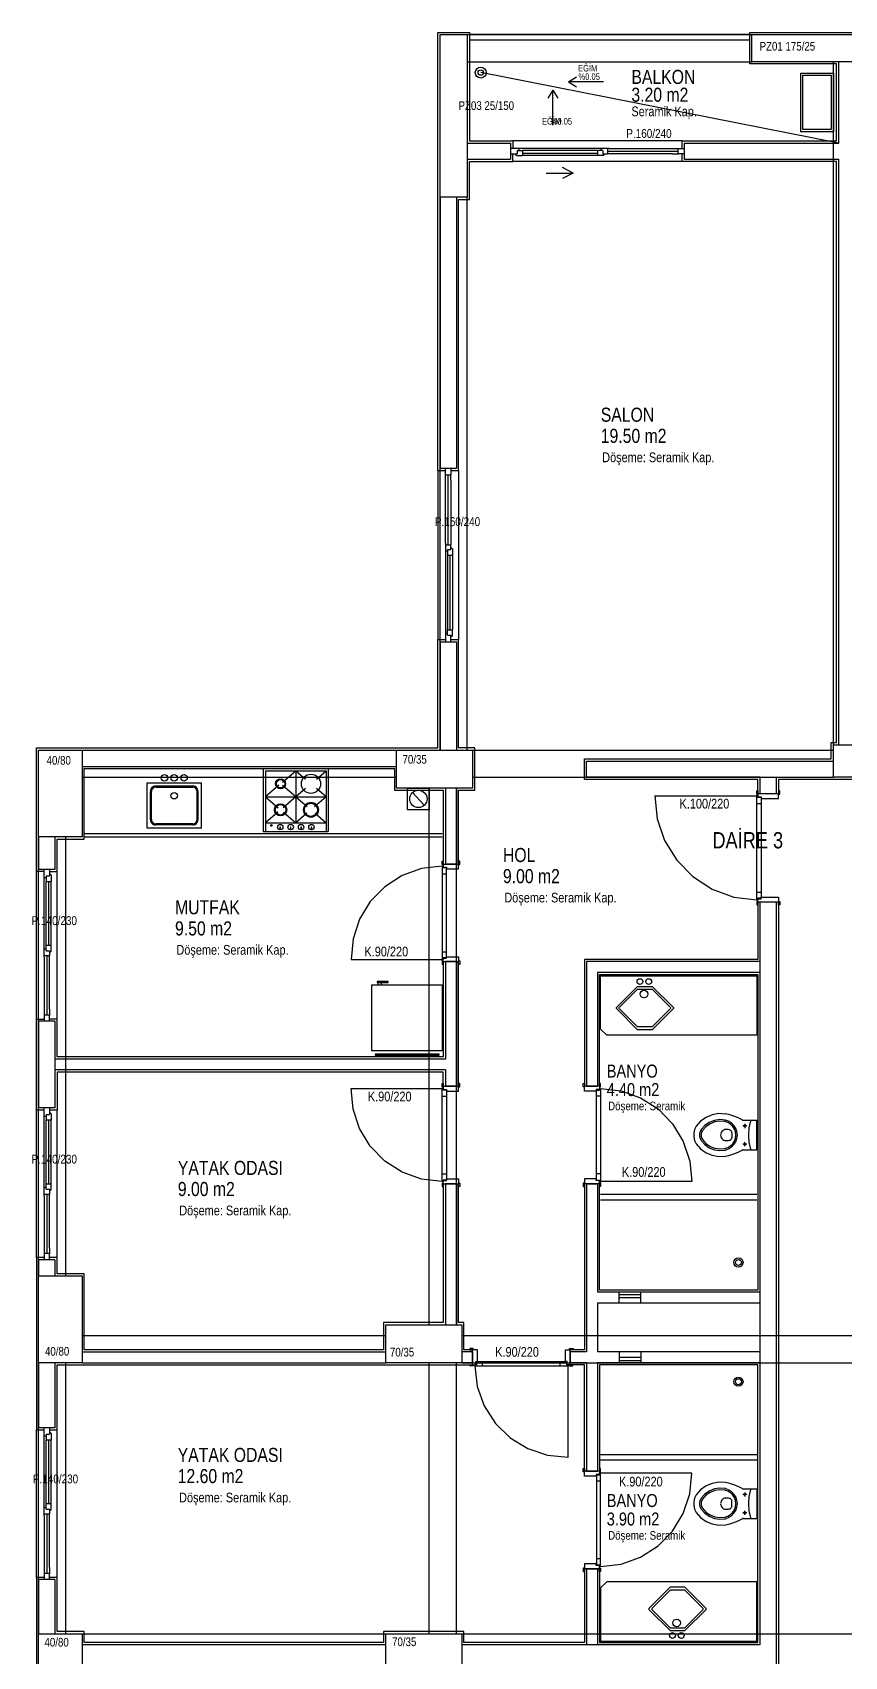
# Model space of a CAD drawing. Header units: centimetres. Extents: x 0 to 12847, y -30 to 2970.
# Drawn here: x 1230.1 to 1417.2, y 1529.7 to 1904.2 of the extents above; entities that cross this region are included whole.
import ezdxf

# ---------------------------------------------------------------- set-up
doc = ezdxf.new("R2010")
doc.units = ezdxf.units.CM
doc.layers.add('SCOTT-MIMARI', color=8, linetype='CONTINUOUS')
doc.styles.get("Standard").update_dxf_attribs({"font": 'arial.ttf', "width": 0.8})

msp = doc.modelspace()

# ---------------------------------------------------------------- linework, layer by layer
at = {"layer": 'SCOTT-MIMARI'}
for p, q in [((1342.17, 1877.47), (1340.3, 1877.47)), ((1341.8, 1876.97), (1343.05, 1876.97)), ((1341.8, 1876.97), (1341.8, 1876.22)), ((1342.17, 1877.47), (1342.17, 1876.97)), ((1360.3, 1876.97), (1343.05, 1876.97)), ((1343.05, 1876.97), (1343.05, 1875.84)), ((1343.05, 1876.4), (1360.3, 1876.4)), ((1361.55, 1876.97), (1360.3, 1876.97)), ((1360.3, 1876.97), (1360.3, 1875.84)), ((1363.05, 1877.47), (1361.17, 1877.47)), ((1361.17, 1876.97), (1361.17, 1877.47)), ((1361.55, 1876.97), (1361.55, 1876.22)), ((1362.67, 1877.47), (1362.67, 1876.22)), ((1362.67, 1876.84), (1378.8, 1876.84)), ((1363.05, 1877.47), (1380.3, 1877.47)), ((1378.8, 1877.47), (1378.8, 1876.22)), ((1340.3, 1876.22), (1341.8, 1876.22)), ((1341.64, 1875.84), (1343.05, 1875.84)), ((1360.3, 1875.84), (1343.05, 1875.84)), ((1361.71, 1875.84), (1360.3, 1875.84)), ((1361.55, 1876.22), (1362.67, 1876.22)), ((1377.55, 1876.22), (1362.67, 1876.22)), ((1377.55, 1876.22), (1378.96, 1876.22)), ((1380.3, 1876.22), (1378.8, 1876.22)), ((1325.3, 1786.47), (1325.3, 1803.72)), ((1325.3, 1802.22), (1326.55, 1802.22)), ((1325.92, 1786.09), (1325.92, 1802.22)), ((1326.55, 1803.72), (1326.55, 1802.22)), ((1326.55, 1800.97), (1326.55, 1802.38)), ((1326.55, 1800.97), (1326.55, 1786.09)), ((1325.3, 1786.47), (1325.3, 1784.59)), ((1325.3, 1786.09), (1326.55, 1786.09)), ((1325.8, 1784.59), (1325.3, 1784.59)), ((1325.8, 1784.97), (1325.8, 1783.72)), ((1325.8, 1784.97), (1326.55, 1784.97)), ((1325.8, 1783.72), (1325.8, 1766.47)), ((1325.8, 1783.72), (1326.92, 1783.72)), ((1326.36, 1766.47), (1326.36, 1783.72)), ((1326.55, 1784.97), (1326.55, 1786.09)), ((1326.92, 1785.13), (1326.92, 1783.72)), ((1326.92, 1783.72), (1326.92, 1766.47)), ((1325.3, 1765.59), (1325.8, 1765.59)), ((1325.3, 1765.59), (1325.3, 1763.72)), ((1325.8, 1765.22), (1325.8, 1766.47)), ((1325.8, 1766.47), (1326.92, 1766.47)), ((1325.8, 1765.22), (1326.55, 1765.22)), ((1326.55, 1763.72), (1326.55, 1765.22)), ((1326.92, 1765.06), (1326.92, 1766.47)), ((1283.3, 1734.47), (1283.3, 1719.97)), ((1283.3, 1734.47), (1298.3, 1734.47)), ((1283.8, 1733.97), (1297.8, 1733.97)), ((1283.8, 1733.97), (1283.8, 1719.97)), ((1287.76, 1731.35), (1290.8, 1733.97)), ((1290.8, 1733.97), (1293.05, 1732.05)), ((1290.8, 1733.97), (1290.8, 1721.97)), ((1295.56, 1732.05), (1297.8, 1733.97)), ((1297.8, 1733.97), (1297.8, 1721.97)), ((1256.55, 1720.72), (1256.55, 1731.22)), ((1256.55, 1731.22), (1269.05, 1731.22)), ((1258.55, 1730.47), (1267.05, 1730.47)), ((1258.55, 1730.22), (1267.05, 1730.22)), ((1269.05, 1720.72), (1269.05, 1731.22)), ((1286.91, 1730.63), (1283.8, 1727.97)), ((1290.8, 1727.97), (1287.75, 1730.59)), ((1257.3, 1722.72), (1257.3, 1729.22)), ((1257.55, 1722.72), (1257.55, 1729.22)), ((1268.05, 1722.72), (1268.05, 1729.22)), ((1268.3, 1722.72), (1268.3, 1729.22)), ((1283.8, 1727.97), (1286.73, 1725.46)), ((1283.8, 1727.97), (1297.8, 1727.97)), ((1290.8, 1727.97), (1287.88, 1725.46)), ((1293.05, 1729.89), (1290.8, 1727.97)), ((1290.8, 1727.97), (1293.42, 1725.73)), ((1297.8, 1727.97), (1295.15, 1725.69)), ((1297.8, 1727.97), (1295.56, 1729.89)), ((1373.55, 1728.22), (1397.05, 1728.22)), ((1397.05, 1728.58), (1397.05, 1729.34)), ((1397.05, 1729.34), (1397.3, 1729.34)), ((1397.3, 1728.58), (1397.05, 1728.58)), ((1397.05, 1704.22), (1397.05, 1728.22)), ((1397.3, 1728.22), (1397.05, 1728.22)), ((1397.28, 1727.84), (1397.28, 1728.22)), ((1398.01, 1727.84), (1397.28, 1727.84)), ((1397.3, 1729.34), (1397.3, 1728.58)), ((1397.3, 1728.72), (1402.05, 1728.72)), ((1397.3, 1728.72), (1397.3, 1727.97)), ((1397.3, 1727.97), (1398.05, 1727.97)), ((1398.01, 1727.84), (1398.01, 1704.6)), ((1398.05, 1727.97), (1398.05, 1727.59)), ((1398.05, 1727.59), (1402.05, 1727.59)), ((1402.34, 1729.35), (1402.05, 1729.35)), ((1402.05, 1729.35), (1402.05, 1728.58)), ((1402.05, 1727.59), (1402.05, 1728.72)), ((1402.05, 1728.58), (1402.34, 1728.58)), ((1402.34, 1728.58), (1402.34, 1729.35)), ((1286.69, 1724.44), (1283.8, 1721.97)), ((1287.96, 1724.4), (1290.8, 1721.97)), ((1293.38, 1724.17), (1290.8, 1721.97)), ((1295.25, 1724.16), (1297.8, 1721.97)), ((1397.05, 1726.43), (1398.01, 1726.43)), ((1269.05, 1720.72), (1256.55, 1720.72)), ((1267.05, 1721.72), (1258.55, 1721.72)), ((1267.05, 1721.47), (1258.55, 1721.47)), ((1283.3, 1719.97), (1298.3, 1719.97)), ((1283.8, 1721.97), (1297.8, 1721.97)), ((1287.29, 1720.96), (1287.16, 1720.96)), ((1287.16, 1720.96), (1287.16, 1720.35)), ((1287.29, 1720.35), (1287.29, 1720.96)), ((1289.69, 1720.96), (1289.56, 1720.96)), ((1289.56, 1720.96), (1289.56, 1720.35)), ((1289.69, 1720.35), (1289.69, 1720.96)), ((1292.09, 1720.96), (1291.95, 1720.96)), ((1291.95, 1720.96), (1291.95, 1720.35)), ((1292.09, 1720.35), (1292.09, 1720.96)), ((1294.48, 1720.96), (1294.35, 1720.96)), ((1294.35, 1720.96), (1294.35, 1720.35)), ((1294.48, 1720.35), (1294.48, 1720.96)), ((1297.8, 1721.97), (1297.8, 1719.97)), ((1242.05, 1718.72), (1324.55, 1718.72)), ((1324.55, 1712.33), (1324.55, 1713.09)), ((1324.55, 1713.09), (1324.8, 1713.09)), ((1324.8, 1712.33), (1324.55, 1712.33)), ((1324.55, 1711.97), (1324.55, 1690.47)), ((1324.8, 1711.97), (1324.55, 1711.97)), ((1324.78, 1711.59), (1324.78, 1711.97)), ((1325.51, 1711.59), (1324.78, 1711.59)), ((1324.8, 1713.09), (1324.8, 1712.33)), ((1324.8, 1712.47), (1324.8, 1711.72)), ((1324.8, 1712.47), (1328.3, 1712.47)), ((1324.8, 1711.72), (1325.55, 1711.72)), ((1325.51, 1690.85), (1325.51, 1711.59)), ((1325.55, 1711.72), (1325.55, 1711.34)), ((1328.59, 1713.1), (1328.3, 1713.1)), ((1328.3, 1713.1), (1328.3, 1712.33)), ((1328.3, 1711.34), (1328.3, 1712.47)), ((1328.3, 1712.33), (1328.59, 1712.33)), ((1328.59, 1712.33), (1328.59, 1713.1)), ((1232.8, 1709.34), (1232.8, 1711.22)), ((1232.8, 1709.34), (1233.3, 1709.34)), ((1233.3, 1709.72), (1233.3, 1708.47)), ((1233.3, 1709.72), (1234.05, 1709.72)), ((1233.3, 1693.72), (1233.3, 1708.47)), ((1233.3, 1708.47), (1234.42, 1708.47)), ((1233.86, 1708.47), (1233.86, 1693.72)), ((1234.05, 1711.22), (1234.05, 1709.72)), ((1234.42, 1709.88), (1234.42, 1708.47)), ((1234.42, 1693.72), (1234.42, 1708.47)), ((1324.55, 1710.18), (1325.51, 1710.18)), ((1325.55, 1711.34), (1328.3, 1711.34)), ((1397.05, 1706), (1398.01, 1706)), ((1397.3, 1704.22), (1397.05, 1704.22)), ((1398.01, 1704.6), (1397.28, 1704.6)), ((1397.28, 1704.6), (1397.28, 1704.22)), ((1397.3, 1703.72), (1397.3, 1704.47)), ((1397.3, 1704.47), (1398.05, 1704.47)), ((1398.05, 1704.84), (1402.05, 1704.84)), ((1398.05, 1704.47), (1398.05, 1704.84)), ((1402.05, 1704.84), (1402.05, 1703.72)), ((1397.05, 1703.86), (1397.05, 1703.09)), ((1397.3, 1703.86), (1397.05, 1703.86)), ((1397.05, 1703.09), (1397.3, 1703.09)), ((1397.3, 1703.09), (1397.3, 1703.86)), ((1397.3, 1703.72), (1402.05, 1703.72)), ((1402.05, 1703.86), (1402.34, 1703.86)), ((1402.05, 1703.08), (1402.05, 1703.86)), ((1402.34, 1703.08), (1402.05, 1703.08)), ((1402.34, 1703.86), (1402.34, 1703.08)), ((1232.8, 1690.97), (1232.8, 1692.84)), ((1233.3, 1692.84), (1232.8, 1692.84)), ((1233.3, 1692.47), (1233.3, 1693.72)), ((1233.3, 1693.72), (1234.42, 1693.72)), ((1234.42, 1692.31), (1234.42, 1693.72)), ((1232.8, 1691.34), (1234.05, 1691.34)), ((1232.8, 1690.97), (1232.8, 1676.22)), ((1233.3, 1692.47), (1234.05, 1692.47)), ((1233.42, 1691.34), (1233.42, 1677.72)), ((1234.05, 1692.47), (1234.05, 1691.34)), ((1234.05, 1678.97), (1234.05, 1691.34)), ((1303.55, 1690.47), (1324.55, 1690.47)), ((1324.55, 1692.25), (1325.51, 1692.25)), ((1324.8, 1690.47), (1324.55, 1690.47)), ((1324.55, 1690.11), (1324.55, 1689.34)), ((1324.8, 1690.11), (1324.55, 1690.11)), ((1324.55, 1689.34), (1324.8, 1689.34)), ((1324.78, 1690.85), (1324.78, 1690.47)), ((1325.51, 1690.85), (1324.78, 1690.85)), ((1324.8, 1690.72), (1325.55, 1690.72)), ((1324.8, 1689.97), (1324.8, 1690.72)), ((1324.8, 1689.34), (1324.8, 1690.11)), ((1324.8, 1689.97), (1328.3, 1689.97)), ((1325.55, 1690.72), (1325.55, 1691.09)), ((1325.55, 1691.09), (1328.3, 1691.09)), ((1328.3, 1691.09), (1328.3, 1689.97)), ((1328.3, 1690.11), (1328.59, 1690.11)), ((1328.3, 1689.33), (1328.3, 1690.11)), ((1328.59, 1689.33), (1328.3, 1689.33)), ((1328.59, 1690.11), (1328.59, 1689.33)), ((1309.57, 1685.36), (1309.57, 1685.11)), ((1312.07, 1685.36), (1309.57, 1685.36)), ((1312.07, 1685.11), (1312.07, 1685.36)), ((1308.32, 1669.36), (1308.32, 1684.61)), ((1309.57, 1685.11), (1312.07, 1685.11)), ((1309.82, 1684.61), (1309.82, 1685.11)), ((1310.57, 1684.61), (1310.57, 1685.11)), ((1324.57, 1684.61), (1324.57, 1669.36)), ((1234.05, 1678.97), (1234.05, 1677.56)), ((1232.8, 1677.72), (1234.05, 1677.72)), ((1234.05, 1676.22), (1234.05, 1677.72)), ((1324.57, 1669.36), (1308.32, 1669.36)), ((1323.82, 1668.61), (1309.07, 1668.61)), ((1309.07, 1668.61), (1309.07, 1668.36)), ((1309.07, 1668.36), (1323.82, 1668.36)), ((1323.82, 1668.36), (1323.82, 1668.61)), ((1303.55, 1660.72), (1324.55, 1660.72)), ((1324.55, 1661.08), (1324.55, 1661.84)), ((1324.55, 1661.84), (1324.8, 1661.84)), ((1324.8, 1661.08), (1324.55, 1661.08)), ((1324.55, 1639.22), (1324.55, 1660.72)), ((1324.8, 1660.72), (1324.55, 1660.72)), ((1324.78, 1660.34), (1324.78, 1660.72)), ((1325.51, 1660.34), (1324.78, 1660.34)), ((1324.8, 1661.84), (1324.8, 1661.08)), ((1324.8, 1661.22), (1328.3, 1661.22)), ((1324.8, 1661.22), (1324.8, 1660.47)), ((1324.8, 1660.47), (1325.55, 1660.47)), ((1325.51, 1660.34), (1325.51, 1639.6)), ((1325.55, 1660.47), (1325.55, 1660.09)), ((1325.55, 1660.09), (1328.3, 1660.09)), ((1328.59, 1661.85), (1328.3, 1661.85)), ((1328.3, 1661.85), (1328.3, 1661.08)), ((1328.3, 1660.09), (1328.3, 1661.22)), ((1328.3, 1661.08), (1328.59, 1661.08)), ((1328.59, 1661.08), (1328.59, 1661.85)), ((1357.01, 1661.85), (1357.3, 1661.85)), ((1357.01, 1661.08), (1357.01, 1661.85)), ((1357.3, 1661.08), (1357.01, 1661.08)), ((1357.3, 1661.85), (1357.3, 1661.08)), ((1357.3, 1660.09), (1357.3, 1661.22)), ((1360.8, 1661.22), (1357.3, 1661.22)), ((1360.05, 1660.09), (1357.3, 1660.09)), ((1360.8, 1660.47), (1360.05, 1660.47)), ((1360.05, 1660.47), (1360.05, 1660.09)), ((1360.08, 1639.6), (1360.08, 1660.34)), ((1360.08, 1660.34), (1360.81, 1660.34)), ((1360.8, 1661.84), (1360.8, 1661.08)), ((1361.04, 1661.84), (1360.8, 1661.84)), ((1360.8, 1661.22), (1360.8, 1660.47)), ((1360.8, 1661.08), (1361.04, 1661.08)), ((1360.8, 1660.72), (1361.05, 1660.72)), ((1360.81, 1660.34), (1360.81, 1660.72)), ((1361.04, 1661.08), (1361.04, 1661.84)), ((1361.05, 1660.72), (1361.05, 1639.22)), ((1232.8, 1654.34), (1232.8, 1656.22)), ((1234.05, 1656.22), (1234.05, 1654.72)), ((1324.55, 1658.93), (1325.51, 1658.93)), ((1361.05, 1658.93), (1360.08, 1658.93)), ((1232.8, 1654.34), (1233.3, 1654.34)), ((1233.3, 1654.72), (1233.3, 1653.47)), ((1233.3, 1654.72), (1234.05, 1654.72)), ((1233.3, 1638.72), (1233.3, 1653.47)), ((1233.3, 1653.47), (1234.42, 1653.47)), ((1233.86, 1653.47), (1233.86, 1638.72)), ((1234.42, 1654.88), (1234.42, 1653.47)), ((1234.42, 1638.72), (1234.42, 1653.47)), ((1394.77, 1652.1), (1393.84, 1652.1)), ((1393.9, 1653.4), (1397.05, 1653.4)), ((1394.3, 1652.56), (1394.3, 1651.58)), ((1397.05, 1646.53), (1397.05, 1653.4)), ((1391.27, 1650.51), (1391.27, 1649.43)), ((1394.77, 1647.84), (1393.84, 1647.84)), ((1394.3, 1647.37), (1394.3, 1648.35)), ((1393.9, 1646.53), (1397.05, 1646.53)), ((1324.55, 1641), (1325.51, 1641)), ((1361.05, 1641), (1360.08, 1641)), ((1232.8, 1635.97), (1232.8, 1637.84)), ((1233.3, 1637.84), (1232.8, 1637.84)), ((1233.3, 1637.47), (1233.3, 1638.72)), ((1233.3, 1638.72), (1234.42, 1638.72)), ((1233.3, 1637.47), (1234.05, 1637.47)), ((1234.05, 1637.47), (1234.05, 1636.34)), ((1234.42, 1637.31), (1234.42, 1638.72)), ((1324.8, 1639.22), (1324.55, 1639.22)), ((1324.55, 1638.86), (1324.55, 1638.09)), ((1324.8, 1638.86), (1324.55, 1638.86)), ((1324.55, 1638.09), (1324.8, 1638.09)), ((1325.51, 1639.6), (1324.78, 1639.6)), ((1324.78, 1639.6), (1324.78, 1639.22)), ((1324.8, 1638.72), (1324.8, 1639.47)), ((1324.8, 1639.47), (1325.55, 1639.47)), ((1324.8, 1638.09), (1324.8, 1638.86)), ((1324.8, 1638.72), (1328.3, 1638.72)), ((1325.55, 1639.84), (1328.3, 1639.84)), ((1325.55, 1639.47), (1325.55, 1639.84)), ((1328.3, 1639.84), (1328.3, 1638.72)), ((1328.3, 1638.86), (1328.59, 1638.86)), ((1328.3, 1638.08), (1328.3, 1638.86)), ((1328.59, 1638.08), (1328.3, 1638.08)), ((1328.59, 1638.86), (1328.59, 1638.08)), ((1357.3, 1638.86), (1357.01, 1638.86)), ((1357.01, 1638.86), (1357.01, 1638.08)), ((1357.01, 1638.08), (1357.3, 1638.08)), ((1357.3, 1639.84), (1357.3, 1638.72)), ((1360.05, 1639.84), (1357.3, 1639.84)), ((1357.3, 1638.08), (1357.3, 1638.86)), ((1360.8, 1638.72), (1357.3, 1638.72)), ((1360.05, 1639.47), (1360.05, 1639.84)), ((1360.8, 1639.47), (1360.05, 1639.47)), ((1360.08, 1639.6), (1360.81, 1639.6)), ((1360.8, 1638.72), (1360.8, 1639.47)), ((1360.8, 1639.22), (1361.05, 1639.22)), ((1360.8, 1638.09), (1360.8, 1638.86)), ((1360.8, 1638.86), (1361.04, 1638.86)), ((1361.04, 1638.09), (1360.8, 1638.09)), ((1360.81, 1639.6), (1360.81, 1639.22)), ((1361.04, 1638.86), (1361.04, 1638.09)), ((1382.05, 1639.22), (1361.05, 1639.22)), ((1232.8, 1636.34), (1234.05, 1636.34)), ((1232.8, 1635.97), (1232.8, 1621.22)), ((1233.42, 1636.34), (1233.42, 1622.72)), ((1234.05, 1623.97), (1234.05, 1636.34)), ((1232.8, 1622.72), (1234.05, 1622.72)), ((1234.05, 1623.97), (1234.05, 1622.56)), ((1234.05, 1621.22), (1234.05, 1622.72)), ((1330.91, 1600.75), (1330.91, 1600.47)), ((1331.69, 1600.75), (1330.91, 1600.75)), ((1330.91, 1600.47), (1331.69, 1600.47)), ((1332.67, 1600.47), (1331.55, 1600.47)), ((1331.55, 1596.97), (1331.55, 1600.47)), ((1331.69, 1600.47), (1331.69, 1600.75)), ((1332.67, 1597.72), (1332.67, 1600.47)), ((1352.92, 1600.47), (1354.05, 1600.47)), ((1352.92, 1597.72), (1352.92, 1600.47)), ((1353.91, 1600.47), (1353.91, 1600.75)), ((1353.91, 1600.75), (1354.69, 1600.75)), ((1354.69, 1600.47), (1353.91, 1600.47)), ((1354.05, 1596.97), (1354.05, 1600.47)), ((1354.69, 1600.75), (1354.69, 1600.47)), ((1330.92, 1596.97), (1331.69, 1596.97)), ((1330.92, 1596.72), (1330.92, 1596.97)), ((1331.69, 1596.72), (1330.92, 1596.72)), ((1331.55, 1596.97), (1332.3, 1596.97)), ((1331.69, 1596.97), (1331.69, 1596.72)), ((1332.05, 1596.97), (1332.05, 1596.72)), ((1332.43, 1596.95), (1332.05, 1596.95)), ((1332.05, 1596.72), (1353.55, 1596.72)), ((1332.3, 1596.97), (1332.3, 1597.72)), ((1332.3, 1597.72), (1332.67, 1597.72)), ((1353.17, 1597.68), (1332.43, 1597.68)), ((1332.43, 1597.68), (1332.43, 1596.95)), ((1333.83, 1596.72), (1333.83, 1597.68)), ((1351.76, 1596.72), (1351.76, 1597.68)), ((1353.3, 1597.72), (1352.92, 1597.72)), ((1353.17, 1597.68), (1353.17, 1596.95)), ((1353.17, 1596.95), (1353.55, 1596.95)), ((1353.3, 1596.97), (1353.3, 1597.72)), ((1354.05, 1596.97), (1353.3, 1596.97)), ((1353.55, 1596.97), (1353.55, 1596.72)), ((1353.55, 1575.72), (1353.55, 1596.72)), ((1354.67, 1596.97), (1353.91, 1596.97)), ((1353.91, 1596.97), (1353.91, 1596.72)), ((1353.91, 1596.72), (1354.67, 1596.72)), ((1354.67, 1596.72), (1354.67, 1596.97)), ((1232.8, 1580.59), (1232.8, 1582.47)), ((1232.8, 1580.59), (1233.3, 1580.59)), ((1233.3, 1580.97), (1233.3, 1579.72)), ((1233.3, 1580.97), (1234.05, 1580.97)), ((1234.05, 1582.47), (1234.05, 1580.97)), ((1234.42, 1581.13), (1234.42, 1579.72)), ((1233.3, 1564.97), (1233.3, 1579.72)), ((1233.3, 1579.72), (1234.42, 1579.72)), ((1233.86, 1579.72), (1233.86, 1564.97)), ((1234.42, 1564.97), (1234.42, 1579.72)), ((1357.01, 1573.1), (1357.3, 1573.1)), ((1357.01, 1572.33), (1357.01, 1573.1)), ((1357.3, 1573.1), (1357.3, 1572.33)), ((1360.8, 1573.09), (1360.8, 1572.33)), ((1361.04, 1573.09), (1360.8, 1573.09)), ((1361.04, 1572.33), (1361.04, 1573.09)), ((1357.3, 1572.33), (1357.01, 1572.33)), ((1357.3, 1571.34), (1357.3, 1572.47)), ((1360.8, 1572.47), (1357.3, 1572.47)), ((1360.05, 1571.34), (1357.3, 1571.34)), ((1360.05, 1571.72), (1360.05, 1571.34)), ((1360.8, 1571.72), (1360.05, 1571.72)), ((1360.08, 1571.59), (1360.08, 1550.85)), ((1360.08, 1571.59), (1360.81, 1571.59)), ((1361.05, 1570.18), (1360.08, 1570.18)), ((1360.8, 1572.47), (1360.8, 1571.72)), ((1360.8, 1572.33), (1361.04, 1572.33)), ((1360.8, 1571.97), (1361.05, 1571.97)), ((1360.81, 1571.59), (1360.81, 1571.97)), ((1361.05, 1550.47), (1361.05, 1571.97)), ((1382.05, 1571.97), (1361.05, 1571.97)), ((1391.27, 1564.43), (1391.27, 1565.51)), ((1394.77, 1567.1), (1393.84, 1567.1)), ((1393.9, 1568.4), (1397.05, 1568.4)), ((1394.3, 1567.56), (1394.3, 1566.58)), ((1397.05, 1568.4), (1397.05, 1561.53)), ((1232.8, 1562.22), (1232.8, 1564.09)), ((1233.3, 1564.09), (1232.8, 1564.09)), ((1232.8, 1562.59), (1234.05, 1562.59)), ((1232.8, 1562.22), (1232.8, 1547.47)), ((1233.3, 1563.72), (1233.3, 1564.97)), ((1233.3, 1564.97), (1234.42, 1564.97)), ((1233.3, 1563.72), (1234.05, 1563.72)), ((1233.42, 1562.59), (1233.42, 1548.97)), ((1234.05, 1563.72), (1234.05, 1562.59)), ((1234.05, 1550.22), (1234.05, 1562.59)), ((1234.42, 1563.56), (1234.42, 1564.97)), ((1394.77, 1562.84), (1393.84, 1562.84)), ((1394.3, 1562.37), (1394.3, 1563.35)), ((1393.9, 1561.53), (1397.05, 1561.53)), ((1357.3, 1551.09), (1357.3, 1549.97)), ((1360.05, 1551.09), (1357.3, 1551.09)), ((1360.05, 1550.72), (1360.05, 1551.09)), ((1360.8, 1550.72), (1360.05, 1550.72)), ((1361.05, 1552.25), (1360.08, 1552.25)), ((1360.08, 1550.85), (1360.81, 1550.85)), ((1360.8, 1549.97), (1360.8, 1550.72)), ((1360.8, 1550.47), (1361.05, 1550.47)), ((1360.81, 1550.85), (1360.81, 1550.47)), ((1232.8, 1548.97), (1234.05, 1548.97)), ((1234.05, 1550.22), (1234.05, 1548.81)), ((1234.05, 1547.47), (1234.05, 1548.97)), ((1357.3, 1550.11), (1357.01, 1550.11)), ((1357.01, 1550.11), (1357.01, 1549.33)), ((1357.01, 1549.33), (1357.3, 1549.33)), ((1357.3, 1549.33), (1357.3, 1550.11)), ((1360.8, 1549.97), (1357.3, 1549.97)), ((1360.8, 1549.34), (1360.8, 1550.11)), ((1360.8, 1550.11), (1361.04, 1550.11)), ((1361.04, 1549.34), (1360.8, 1549.34)), ((1361.04, 1550.11), (1361.04, 1549.34))]:
    msp.add_line(p, q, dxfattribs=at)
for points in [[(1323.55, 1803.22), (1323.55, 1904.22), (1330.8, 1904.22), (1330.8, 1879.22), (1340.8, 1879.22), (1340.8, 1877.47)], [(1324.05, 1903.72), (1330.3, 1903.72), (1330.3, 1866.22), (1324.05, 1866.22), (1324.05, 1903.72)], [(1330.3, 1903.72), (1395.92, 1903.72)], [(1395.17, 1903.73), (1331.05, 1903.73)], [(1395.17, 1902.48), (1331.05, 1902.48)], [(1379.8, 1877.47), (1379.8, 1879.22), (1415.42, 1879.22), (1415.42, 1896.97), (1395.42, 1896.97), (1395.42, 1904.22), (1440.17, 1904.22), (1440.17, 1896.97), (1420.17, 1896.97), (1420.17, 1879.22), (1455.8, 1879.22), (1455.8, 1877.47)], [(1395.92, 1903.72), (1439.67, 1903.72), (1439.67, 1897.47), (1395.92, 1897.47), (1395.92, 1903.72)], [(1330.3, 1897.47), (1395.92, 1897.47)], [(1414.67, 1739.97), (1414.67, 1897.47)], [(1415.92, 1878.72), (1415.92, 1897.47)], [(1415.92, 1878.72), (1333.42, 1894.97)], [(1353.66, 1892.81), (1355.51, 1893.98)], [(1361.74, 1892.81), (1353.66, 1892.81)], [(1353.66, 1892.81), (1355.51, 1891.65)], [(1407.17, 1894.84), (1414.67, 1894.84), (1414.67, 1881.34), (1407.17, 1881.34), (1407.17, 1894.84)], [(1407.67, 1894.34), (1414.17, 1894.34), (1414.17, 1881.84), (1407.67, 1881.84), (1407.67, 1894.34)], [(1350.03, 1890.91), (1348.86, 1889.06)], [(1350.03, 1882.83), (1350.03, 1890.91)], [(1350.03, 1890.91), (1351.2, 1889.06)], [(1330.3, 1878.72), (1340.3, 1878.72)], [(1340.3, 1878.72), (1340.3, 1874.97)], [(1379.8, 1879.22), (1340.8, 1879.22)], [(1361.17, 1877.47), (1342.17, 1877.47)], [(1380.3, 1878.72), (1415.92, 1878.72)], [(1380.3, 1878.72), (1380.3, 1874.97)], [(1328.3, 1803.22), (1328.3, 1865.72), (1330.8, 1865.72), (1330.8, 1874.47), (1340.8, 1874.47), (1340.8, 1876.22)], [(1330.3, 1874.97), (1340.3, 1874.97)], [(1379.8, 1874.47), (1340.8, 1874.47)], [(1341.64, 1875.84), (1341.42, 1876.22)], [(1354.74, 1871.8), (1352.24, 1873.05)], [(1397.3, 1728.72), (1397.3, 1731.97), (1357.3, 1731.97), (1357.3, 1736.72), (1414.17, 1736.72), (1414.17, 1740.47), (1415.42, 1740.47), (1415.42, 1874.47), (1379.8, 1874.47), (1379.8, 1876.22)], [(1361.71, 1875.84), (1361.92, 1876.22)], [(1380.3, 1874.97), (1415.92, 1874.97)], [(1415.92, 1739.97), (1415.92, 1874.97)], [(1348.49, 1871.8), (1354.74, 1871.8)], [(1354.74, 1871.8), (1352.24, 1870.55)], [(1324.05, 1738.72), (1324.05, 1866.22)], [(1324.05, 1866.22), (1324.05, 1803.72)], [(1327.8, 1866.22), (1327.8, 1803.72)], [(1330.3, 1738.72), (1330.3, 1866.22)], [(1323.55, 1803.22), (1323.55, 1764.22)], [(1323.55, 1803.22), (1325.3, 1803.22)], [(1324.05, 1803.72), (1327.8, 1803.72)], [(1326.55, 1803.22), (1328.3, 1803.22)], [(1328.3, 1803.22), (1328.3, 1764.22)], [(1325.3, 1784.59), (1325.3, 1765.59)], [(1326.92, 1785.13), (1326.55, 1785.34)], [(1232.8, 1710.72), (1231.05, 1710.72), (1231.05, 1739.22), (1323.55, 1739.22), (1323.55, 1764.22)], [(1323.55, 1764.22), (1325.3, 1764.22)], [(1326.92, 1765.06), (1326.55, 1764.84)], [(1326.55, 1764.22), (1328.3, 1764.22)], [(1328.3, 1712.47), (1328.3, 1729.47), (1332.05, 1729.47), (1332.05, 1739.22), (1328.3, 1739.22), (1328.3, 1764.22)], [(1324.05, 1763.72), (1327.8, 1763.72)], [(1324.05, 1763.72), (1324.05, 1738.72)], [(1327.8, 1763.72), (1327.8, 1738.72)], [(1231.55, 1738.72), (1241.55, 1738.72), (1241.55, 1718.72), (1231.55, 1718.72), (1231.55, 1738.72)], [(1241.55, 1738.72), (1314.05, 1738.72)], [(1241.55, 1738.72), (1314.05, 1738.72)], [(1314.05, 1738.72), (1331.55, 1738.72), (1331.55, 1729.97), (1314.05, 1729.97), (1314.05, 1738.72)], [(1331.55, 1738.72), (1414.67, 1738.72)], [(1414.67, 1739.97), (1442.17, 1739.97), (1442.17, 1732.47), (1414.67, 1732.47), (1414.67, 1739.97)], [(1234.05, 1710.72), (1235.8, 1710.72), (1235.8, 1718.22), (1242.05, 1718.22), (1242.05, 1734.47), (1313.55, 1734.47), (1313.55, 1729.47), (1324.8, 1729.47), (1324.8, 1712.47)], [(1241.55, 1734.97), (1314.05, 1734.97)], [(1298.3, 1734.47), (1298.3, 1719.97)], [(1357.8, 1736.22), (1414.67, 1736.22)], [(1397.8, 1732.47), (1357.8, 1732.47), (1357.8, 1736.22)], [(1241.55, 1732.47), (1314.05, 1732.47)], [(1258.55, 1730.47), (1258.27, 1730.44), (1258.01, 1730.34), (1257.77, 1730.19), (1257.57, 1730), (1257.42, 1729.76), (1257.33, 1729.49), (1257.3, 1729.22)], [(1258.55, 1730.22), (1258.33, 1730.19), (1258.11, 1730.12), (1257.92, 1730), (1257.77, 1729.84), (1257.65, 1729.65), (1257.57, 1729.44), (1257.55, 1729.22)], [(1268.3, 1729.22), (1268.27, 1729.49), (1268.17, 1729.76), (1268.03, 1730), (1267.83, 1730.19), (1267.59, 1730.34), (1267.33, 1730.44), (1267.05, 1730.47)], [(1268.05, 1729.22), (1268.02, 1729.44), (1267.95, 1729.65), (1267.83, 1729.84), (1267.67, 1730), (1267.48, 1730.12), (1267.27, 1730.19), (1267.05, 1730.22)], [(1331.55, 1732.47), (1414.67, 1732.47)], [(1397.8, 1728.72), (1397.8, 1732.47)], [(1401.55, 1728.72), (1401.55, 1732.47), (1414.67, 1732.47)], [(1433.55, 1728.72), (1433.55, 1731.97), (1402.05, 1731.97), (1402.05, 1728.72)], [(1321.55, 1729.97), (1321.55, 1724.97), (1316.55, 1724.97), (1316.55, 1729.97), (1321.55, 1729.97)], [(1320.41, 1726), (1317.69, 1728.93)], [(1321.55, 1606.22), (1321.55, 1729.97)], [(1325.3, 1729.97), (1325.3, 1712.47)], [(1327.8, 1606.22), (1327.8, 1729.97)], [(1327.8, 1729.97), (1327.8, 1712.47)], [(1373.55, 1728.22), (1374.09, 1722.92), (1375.79, 1717.88), (1378.57, 1713.35), (1382.29, 1709.55), (1386.76, 1706.67), (1391.77, 1704.86), (1397.05, 1704.22)], [(1397.15, 1728.45), (1397.15, 1728.3), (1397.15, 1728.45)], [(1397.8, 1728.72), (1401.55, 1728.72)], [(1257.3, 1722.72), (1257.33, 1722.44), (1257.42, 1722.17), (1257.57, 1721.94), (1257.77, 1721.74), (1258.01, 1721.59), (1258.27, 1721.5), (1258.55, 1721.47)], [(1257.55, 1722.72), (1257.57, 1722.49), (1257.65, 1722.28), (1257.77, 1722.09), (1257.92, 1721.93), (1258.11, 1721.82), (1258.33, 1721.74), (1258.55, 1721.72)], [(1267.05, 1721.72), (1267.27, 1721.74), (1267.48, 1721.82), (1267.67, 1721.93), (1267.83, 1722.09), (1267.95, 1722.28), (1268.02, 1722.49), (1268.05, 1722.72)], [(1267.05, 1721.47), (1267.33, 1721.5), (1267.59, 1721.59), (1267.83, 1721.74), (1268.03, 1721.94), (1268.17, 1722.17), (1268.27, 1722.44), (1268.3, 1722.72)], [(1242.05, 1719.47), (1324.55, 1719.47)], [(1231.55, 1617.47), (1231.55, 1718.72)], [(1231.55, 1718.72), (1231.55, 1711.22)], [(1235.3, 1718.72), (1235.3, 1711.22)], [(1237.8, 1617.47), (1237.8, 1718.72)], [(1324.55, 1711.97), (1319.81, 1711.41), (1315.32, 1709.8), (1311.31, 1707.23), (1307.98, 1703.82), (1305.5, 1699.74), (1304, 1695.22), (1303.55, 1690.47)], [(1327.8, 1712.47), (1325.3, 1712.47)], [(1231.05, 1676.72), (1231.05, 1710.72)], [(1235.3, 1711.22), (1231.55, 1711.22)], [(1232.8, 1692.84), (1232.8, 1709.34)], [(1234.42, 1709.88), (1234.05, 1710.09)], [(1235.8, 1676.72), (1235.8, 1710.72)], [(1397.3, 1703.72), (1397.3, 1690.47), (1357.3, 1690.47), (1357.3, 1661.22)], [(1397.8, 1532.47), (1397.8, 1703.72)], [(1397.8, 1703.72), (1401.55, 1703.72)], [(1401.55, 1357.47), (1401.55, 1703.72)], [(1402.05, 1703.72), (1402.05, 1357.47)], [(1234.42, 1692.31), (1234.05, 1692.09)], [(1324.8, 1689.97), (1324.8, 1667.97), (1235.8, 1667.97), (1235.8, 1676.72), (1234.05, 1676.72)], [(1324.65, 1690.23), (1324.65, 1690.39), (1324.65, 1690.23)], [(1325.3, 1689.97), (1325.3, 1667.47)], [(1327.8, 1689.97), (1325.3, 1689.97)], [(1327.8, 1689.97), (1327.8, 1661.22)], [(1328.3, 1661.22), (1328.3, 1689.97)], [(1357.8, 1689.97), (1357.8, 1661.22)], [(1397.8, 1689.97), (1357.8, 1689.97)], [(1360.3, 1687.47), (1360.3, 1661.22)], [(1397.8, 1687.47), (1360.3, 1687.47)], [(1360.8, 1661.22), (1360.8, 1686.97), (1397.3, 1686.97), (1397.3, 1614.22), (1360.8, 1614.22), (1360.8, 1638.72)], [(1397.05, 1672.97), (1362.44, 1672.97), (1361.05, 1674.36), (1361.05, 1686.72), (1397.05, 1686.72), (1397.05, 1672.97), (1397.05, 1672.97)], [(1308.32, 1684.61), (1324.57, 1684.61)], [(1364.68, 1679.13), (1364.68, 1679.35), (1369.58, 1684.25), (1372.93, 1684.25), (1377.83, 1679.35), (1377.83, 1679.13), (1372.93, 1674.22), (1369.58, 1674.22), (1364.68, 1679.13)], [(1365.35, 1679.13), (1365.35, 1679.35), (1369.58, 1683.58), (1372.93, 1683.58), (1377.16, 1679.35), (1377.16, 1679.13), (1372.93, 1674.89), (1369.58, 1674.89), (1365.35, 1679.13)], [(1232.8, 1655.72), (1231.05, 1655.72), (1231.05, 1676.72), (1232.8, 1676.72)], [(1231.55, 1676.22), (1231.55, 1656.22)], [(1235.3, 1676.22), (1231.55, 1676.22)], [(1235.3, 1676.22), (1235.3, 1656.22)], [(1325.3, 1667.47), (1235.3, 1667.47)], [(1324.8, 1661.22), (1324.8, 1664.47), (1235.8, 1664.47), (1235.8, 1655.72), (1234.05, 1655.72)], [(1325.3, 1664.97), (1235.3, 1664.97)], [(1325.3, 1664.97), (1325.3, 1661.22)], [(1324.55, 1639.22), (1319.81, 1639.77), (1315.32, 1641.38), (1311.31, 1643.96), (1307.98, 1647.37), (1305.5, 1651.44), (1304, 1655.97), (1303.55, 1660.72)], [(1324.65, 1660.95), (1324.65, 1660.8), (1324.65, 1660.95)], [(1327.8, 1661.22), (1325.3, 1661.22)], [(1357.8, 1661.22), (1360.3, 1661.22)], [(1361.05, 1660.72), (1365.78, 1660.16), (1370.27, 1658.55), (1374.29, 1655.98), (1377.62, 1652.57), (1380.1, 1648.49), (1381.6, 1643.97), (1382.05, 1639.22)], [(1231.05, 1621.72), (1231.05, 1655.72)], [(1235.3, 1656.22), (1231.55, 1656.22)], [(1235.8, 1621.72), (1235.8, 1655.72)], [(1232.8, 1637.84), (1232.8, 1654.34)], [(1234.42, 1654.88), (1234.05, 1655.09)], [(1383.06, 1651.98), (1382.69, 1651.22), (1382.5, 1650.39), (1382.5, 1649.54), (1382.69, 1648.72), (1383.06, 1647.96)], [(1389.84, 1654.82), (1388.29, 1654.9), (1386.77, 1654.64), (1385.34, 1654.04), (1384.09, 1653.14), (1383.06, 1651.98)], [(1389.79, 1653.43), (1388.53, 1653.54), (1387.27, 1653.35), (1386.09, 1652.88), (1385.05, 1652.16), (1384.21, 1651.21)], [(1389.72, 1653.08), (1388.54, 1653.18), (1387.36, 1653.01), (1386.26, 1652.57), (1385.29, 1651.89), (1384.5, 1651.01)], [(1392.21, 1649.96), (1392.12, 1650.68), (1391.88, 1651.35), (1391.5, 1651.96), (1390.99, 1652.47), (1390.38, 1652.85), (1389.7, 1653.09)], [(1392.57, 1649.96), (1392.47, 1650.76), (1392.21, 1651.51), (1391.78, 1652.18), (1391.21, 1652.75), (1390.54, 1653.17), (1389.78, 1653.43)], [(1393.63, 1653.48), (1392.72, 1653.95), (1391.77, 1654.33), (1390.79, 1654.63), (1389.79, 1654.83)], [(1393.63, 1653.48), (1393.69, 1653.44), (1393.76, 1653.42), (1393.83, 1653.41), (1393.9, 1653.4)], [(1395.58, 1653.21), (1395.22, 1651.61), (1395.1, 1649.97), (1395.22, 1648.33), (1395.58, 1646.72)], [(1383.06, 1647.96), (1384.09, 1646.8), (1385.34, 1645.89), (1386.77, 1645.29), (1388.29, 1645.03), (1389.84, 1645.11)], [(1384.21, 1651.21), (1383.98, 1650.74), (1383.86, 1650.23), (1383.86, 1649.7), (1383.98, 1649.19), (1384.21, 1648.72)], [(1384.21, 1648.72), (1385.05, 1647.78), (1386.09, 1647.05), (1387.27, 1646.58), (1388.53, 1646.39), (1389.79, 1646.5)], [(1384.51, 1651.02), (1384.32, 1650.62), (1384.22, 1650.19), (1384.22, 1649.74), (1384.32, 1649.31), (1384.51, 1648.91)], [(1384.5, 1648.93), (1385.29, 1648.04), (1386.26, 1647.36), (1387.36, 1646.93), (1388.54, 1646.75), (1389.72, 1646.85)], [(1389.97, 1651.25), (1389.68, 1651.22), (1389.41, 1651.13), (1389.17, 1650.97), (1388.97, 1650.77), (1388.82, 1650.53), (1388.72, 1650.26), (1388.69, 1649.98)], [(1388.69, 1649.95), (1388.72, 1649.67), (1388.82, 1649.4), (1388.97, 1649.16), (1389.17, 1648.96), (1389.41, 1648.81), (1389.68, 1648.71), (1389.97, 1648.68)], [(1389.7, 1646.85), (1390.38, 1647.08), (1390.99, 1647.47), (1391.5, 1647.97), (1391.88, 1648.58), (1392.12, 1649.26), (1392.21, 1649.97)], [(1389.78, 1646.5), (1390.54, 1646.76), (1391.21, 1647.19), (1391.78, 1647.75), (1392.21, 1648.42), (1392.47, 1649.18), (1392.57, 1649.97)], [(1390.73, 1651.18), (1390.52, 1651.22), (1390.3, 1651.24), (1390.08, 1651.25), (1389.86, 1651.25)], [(1389.86, 1648.69), (1390.08, 1648.68), (1390.3, 1648.69), (1390.52, 1648.71), (1390.73, 1648.75)], [(1391.27, 1650.51), (1391.26, 1650.66), (1391.2, 1650.81), (1391.12, 1650.94), (1391.01, 1651.05), (1390.88, 1651.13), (1390.73, 1651.18)], [(1390.73, 1648.75), (1390.88, 1648.8), (1391.01, 1648.88), (1391.12, 1648.99), (1391.2, 1649.12), (1391.26, 1649.27), (1391.27, 1649.43)], [(1389.79, 1645.1), (1390.79, 1645.31), (1391.77, 1645.6), (1392.72, 1645.99), (1393.63, 1646.46)], [(1393.9, 1646.53), (1393.83, 1646.53), (1393.76, 1646.51), (1393.69, 1646.49), (1393.63, 1646.46)], [(1324.8, 1638.72), (1324.8, 1606.72), (1311.05, 1606.72), (1311.05, 1600.47), (1242.05, 1600.47), (1242.05, 1617.97), (1235.8, 1617.97), (1235.8, 1621.72), (1234.05, 1621.72)], [(1234.42, 1637.31), (1234.05, 1637.09)], [(1325.3, 1638.72), (1325.3, 1606.22)], [(1327.8, 1638.72), (1325.3, 1638.72)], [(1327.8, 1638.72), (1327.8, 1606.22)], [(1331.55, 1600.47), (1329.55, 1600.47), (1329.55, 1606.72), (1328.3, 1606.72), (1328.3, 1638.72)], [(1357.3, 1638.72), (1357.3, 1600.47), (1354.05, 1600.47)], [(1357.8, 1638.72), (1357.8, 1599.97)], [(1357.8, 1638.72), (1360.3, 1638.72)], [(1360.3, 1638.72), (1360.3, 1613.72)], [(1360.94, 1638.98), (1360.94, 1639.14), (1360.94, 1638.98)], [(1397.05, 1636.22), (1361.05, 1636.22)], [(1397.05, 1634.97), (1361.05, 1634.97)], [(1232.8, 1621.72), (1231.05, 1621.72), (1231.05, 1581.97), (1232.8, 1581.97)], [(1231.55, 1621.22), (1231.55, 1617.47)], [(1235.3, 1621.22), (1231.55, 1621.22)], [(1235.3, 1621.22), (1235.3, 1617.47)], [(1231.55, 1617.47), (1241.55, 1617.47), (1241.55, 1597.47), (1231.55, 1597.47), (1231.55, 1617.47)], [(1397.8, 1613.72), (1360.3, 1613.72)], [(1360.3, 1611.22), (1360.3, 1599.97)], [(1397.8, 1611.22), (1360.3, 1611.22)], [(1365.3, 1611.22), (1365.3, 1613.72)], [(1365.3, 1613.22), (1370.3, 1613.22)], [(1365.3, 1612.47), (1370.3, 1612.47)], [(1370.3, 1611.22), (1370.3, 1613.72)], [(1241.55, 1603.72), (1311.55, 1603.72)], [(1311.55, 1606.22), (1329.05, 1606.22), (1329.05, 1597.47), (1311.55, 1597.47), (1311.55, 1606.22)], [(1327.8, 1606.22), (1329.05, 1606.22), (1329.05, 1599.97)], [(1329.05, 1603.72), (1434.05, 1603.72)], [(1241.55, 1599.97), (1311.55, 1599.97)], [(1331.55, 1599.97), (1329.05, 1599.97)], [(1331.55, 1599.97), (1331.55, 1597.47)], [(1357.8, 1599.97), (1354.05, 1599.97)], [(1354.05, 1599.97), (1354.05, 1597.47)], [(1397.8, 1599.97), (1360.3, 1599.97)], [(1365.3, 1599.97), (1365.3, 1597.47)], [(1370.3, 1599.97), (1370.3, 1597.47)], [(1231.55, 1534.97), (1231.55, 1597.47)], [(1231.55, 1597.47), (1231.55, 1582.47)], [(1234.05, 1581.97), (1235.8, 1581.97), (1235.8, 1596.97), (1331.55, 1596.97)], [(1235.3, 1597.47), (1235.3, 1582.47)], [(1237.8, 1534.97), (1237.8, 1597.47)], [(1241.55, 1597.47), (1311.55, 1597.47)], [(1241.55, 1597.47), (1311.55, 1597.47)], [(1321.55, 1534.97), (1321.55, 1597.47)], [(1327.8, 1534.97), (1327.8, 1597.47)], [(1329.05, 1597.47), (1434.05, 1597.47)], [(1331.55, 1597.47), (1329.05, 1597.47)], [(1332.05, 1596.72), (1332.61, 1591.98), (1334.21, 1587.49), (1336.79, 1583.48), (1340.2, 1580.14), (1344.27, 1577.66), (1348.8, 1576.16), (1353.55, 1575.72)], [(1353.78, 1596.82), (1353.63, 1596.82), (1353.78, 1596.82)], [(1357.8, 1597.47), (1354.05, 1597.47)], [(1357.3, 1572.47), (1357.3, 1596.97), (1354.05, 1596.97)], [(1357.8, 1597.47), (1357.8, 1572.47)], [(1360.3, 1597.47), (1360.3, 1572.47)], [(1397.8, 1597.47), (1360.3, 1597.47)], [(1360.8, 1549.97), (1360.8, 1532.97), (1397.3, 1532.97), (1397.3, 1596.97), (1360.8, 1596.97), (1360.8, 1572.47)], [(1365.3, 1598.72), (1370.3, 1598.72)], [(1365.3, 1597.97), (1370.3, 1597.97)], [(1231.05, 1547.97), (1231.05, 1581.97)], [(1235.3, 1582.47), (1231.55, 1582.47)], [(1232.8, 1564.09), (1232.8, 1580.59)], [(1234.42, 1581.13), (1234.05, 1581.34)], [(1235.8, 1547.97), (1235.8, 1581.97)], [(1397.05, 1576.22), (1361.05, 1576.22)], [(1397.05, 1574.97), (1361.05, 1574.97)], [(1357.8, 1572.47), (1360.3, 1572.47)], [(1360.94, 1572.2), (1360.94, 1572.05), (1360.94, 1572.2)], [(1361.05, 1550.47), (1365.78, 1551.02), (1370.27, 1552.63), (1374.29, 1555.21), (1377.62, 1558.62), (1380.1, 1562.69), (1381.6, 1567.22), (1382.05, 1571.97)], [(1389.84, 1569.82), (1388.29, 1569.9), (1386.77, 1569.64), (1385.34, 1569.04), (1384.09, 1568.14), (1383.06, 1566.98)], [(1393.63, 1568.48), (1392.72, 1568.95), (1391.77, 1569.33), (1390.79, 1569.63), (1389.79, 1569.83)], [(1383.06, 1566.98), (1382.69, 1566.22), (1382.5, 1565.39), (1382.5, 1564.54), (1382.69, 1563.72), (1383.06, 1562.96)], [(1384.21, 1566.21), (1383.98, 1565.74), (1383.86, 1565.23), (1383.86, 1564.7), (1383.98, 1564.19), (1384.21, 1563.72)], [(1389.79, 1568.43), (1388.53, 1568.54), (1387.27, 1568.35), (1386.09, 1567.88), (1385.05, 1567.16), (1384.21, 1566.21)], [(1384.51, 1566.02), (1384.32, 1565.62), (1384.22, 1565.19), (1384.22, 1564.74), (1384.32, 1564.31), (1384.51, 1563.91)], [(1389.72, 1568.08), (1388.54, 1568.18), (1387.36, 1568.01), (1386.26, 1567.57), (1385.29, 1566.89), (1384.5, 1566.01)], [(1389.97, 1566.25), (1389.68, 1566.22), (1389.41, 1566.13), (1389.17, 1565.97), (1388.97, 1565.77), (1388.82, 1565.53), (1388.72, 1565.26), (1388.69, 1564.98)], [(1392.21, 1564.96), (1392.12, 1565.68), (1391.88, 1566.35), (1391.5, 1566.96), (1390.99, 1567.47), (1390.38, 1567.85), (1389.7, 1568.09)], [(1392.57, 1564.96), (1392.47, 1565.76), (1392.21, 1566.51), (1391.78, 1567.18), (1391.21, 1567.75), (1390.54, 1568.17), (1389.78, 1568.43)], [(1390.73, 1566.18), (1390.52, 1566.22), (1390.3, 1566.24), (1390.08, 1566.25), (1389.86, 1566.25)], [(1391.27, 1565.51), (1391.26, 1565.66), (1391.2, 1565.81), (1391.12, 1565.94), (1391.01, 1566.05), (1390.88, 1566.13), (1390.73, 1566.18)], [(1393.63, 1568.48), (1393.69, 1568.44), (1393.76, 1568.42), (1393.83, 1568.41), (1393.9, 1568.4)], [(1395.58, 1568.21), (1395.22, 1566.61), (1395.1, 1564.97), (1395.22, 1563.33), (1395.58, 1561.72)], [(1234.42, 1563.56), (1234.05, 1563.34)], [(1383.06, 1562.96), (1384.09, 1561.8), (1385.34, 1560.89), (1386.77, 1560.29), (1388.29, 1560.03), (1389.84, 1560.11)], [(1384.21, 1563.72), (1385.05, 1562.78), (1386.09, 1562.05), (1387.27, 1561.58), (1388.53, 1561.39), (1389.79, 1561.5)], [(1384.5, 1563.93), (1385.29, 1563.04), (1386.26, 1562.36), (1387.36, 1561.93), (1388.54, 1561.75), (1389.72, 1561.85)], [(1388.69, 1564.95), (1388.72, 1564.67), (1388.82, 1564.4), (1388.97, 1564.16), (1389.17, 1563.96), (1389.41, 1563.81), (1389.68, 1563.71), (1389.97, 1563.68)], [(1389.7, 1561.85), (1390.38, 1562.08), (1390.99, 1562.47), (1391.5, 1562.97), (1391.88, 1563.58), (1392.12, 1564.26), (1392.21, 1564.97)], [(1389.78, 1561.5), (1390.54, 1561.76), (1391.21, 1562.19), (1391.78, 1562.75), (1392.21, 1563.42), (1392.47, 1564.18), (1392.57, 1564.97)], [(1389.86, 1563.69), (1390.08, 1563.68), (1390.3, 1563.69), (1390.52, 1563.71), (1390.73, 1563.75)], [(1390.73, 1563.75), (1390.88, 1563.8), (1391.01, 1563.88), (1391.12, 1563.99), (1391.2, 1564.12), (1391.26, 1564.27), (1391.27, 1564.43)], [(1389.79, 1560.1), (1390.79, 1560.31), (1391.77, 1560.6), (1392.72, 1560.99), (1393.63, 1561.46)], [(1393.9, 1561.53), (1393.83, 1561.53), (1393.76, 1561.51), (1393.69, 1561.49), (1393.63, 1561.46)], [(1232.8, 1547.97), (1231.05, 1547.97), (1231.05, 1510.72), (1232.8, 1510.72)], [(1231.55, 1547.47), (1231.55, 1534.97)], [(1235.3, 1547.47), (1231.55, 1547.47)], [(1357.3, 1549.97), (1357.3, 1532.97), (1329.55, 1532.97), (1329.55, 1535.47), (1311.05, 1535.47), (1311.05, 1532.97), (1242.05, 1532.97), (1242.05, 1535.47), (1235.8, 1535.47), (1235.8, 1547.97), (1234.05, 1547.97)], [(1235.3, 1547.47), (1235.3, 1534.97)], [(1357.8, 1549.97), (1357.8, 1532.47)], [(1357.8, 1549.97), (1360.3, 1549.97)], [(1360.3, 1549.97), (1360.3, 1532.47)], [(1397.05, 1546.97), (1362.44, 1546.97), (1361.05, 1545.57), (1361.05, 1533.22), (1397.05, 1533.22), (1397.05, 1546.97), (1397.05, 1546.97)], [(1372.18, 1540.81), (1372.18, 1540.59), (1377.08, 1535.68), (1380.43, 1535.68), (1385.33, 1540.59), (1385.33, 1540.81), (1380.43, 1545.71), (1377.08, 1545.71), (1372.18, 1540.81)], [(1372.85, 1540.81), (1372.85, 1540.59), (1377.08, 1536.35), (1380.43, 1536.35), (1384.66, 1540.59), (1384.66, 1540.81), (1380.43, 1545.04), (1377.08, 1545.04), (1372.85, 1540.81)], [(1231.55, 1534.97), (1241.55, 1534.97), (1241.55, 1514.97), (1231.55, 1514.97), (1231.55, 1534.97)], [(1241.55, 1534.97), (1311.55, 1534.97)], [(1241.55, 1532.47), (1311.55, 1532.47)], [(1311.55, 1534.97), (1329.05, 1534.97), (1329.05, 1526.22), (1311.55, 1526.22), (1311.55, 1534.97)], [(1329.05, 1534.97), (1431.55, 1534.97)], [(1329.05, 1532.47), (1397.8, 1532.47)]]:
    msp.add_lwpolyline(points, dxfattribs=at)
for centre, radius in [((1333.42, 1894.97), 1.25), ((1333.42, 1894.97), 0.625), ((1260.55, 1732.34), 0.75), ((1262.8, 1732.34), 0.75), ((1265.05, 1732.34), 0.75), ((1287.3, 1730.97), 1.16), ((1287.3, 1730.97), 0.96), ((1294.3, 1730.97), 2.21), ((1262.8, 1728.22), 0.75), ((1294.3, 1724.97), 1.71), ((1294.3, 1724.97), 1.51), ((1319.05, 1727.47), 2), ((1287.3, 1724.97), 1.41), ((1287.3, 1724.97), 1.21), ((1285.16, 1721.36), 0.188), ((1287.23, 1720.97), 0.625), ((1289.62, 1720.97), 0.625), ((1292.02, 1720.97), 0.625), ((1294.42, 1720.97), 0.625), ((1370.11, 1685.36), 0.668), ((1372.12, 1685.36), 0.668), ((1371.05, 1682.47), 0.891), ((1394.3, 1652.1), 0.206), ((1394.3, 1647.84), 0.206), ((1392.8, 1620.59), 1.06), ((1392.8, 1620.59), 0.688), ((1392.8, 1593.09), 1.06), ((1392.8, 1593.09), 0.688), ((1394.3, 1567.1), 0.206), ((1394.3, 1562.84), 0.206), ((1378.55, 1537.47), 0.891), ((1377.61, 1534.57), 0.668), ((1379.62, 1534.57), 0.668)]:
    msp.add_circle(centre, radius, dxfattribs=at)

# ---------------------------------------------------------------- texts
at = {"layer": 'SCOTT-MIMARI', "width": 0.8}
for s, height, p in [('PZ01 175/25', 2, (1397.68, 1900.04)), ('EĞİM', 1.5, (1355.85, 1895.23)), ('BALKON', 3.25, (1368.14, 1892.35)), ('%%%0.05', 1.5, (1355.94, 1893.29)), ('3.20 m2', 3.25, (1368.14, 1888.24)), ('PZ03 25/150', 2, (1328.31, 1886.35)), ('EĞİM', 1.5, (1347.53, 1882.98)), ('%%%0.05', 1.5, (1349.53, 1882.98)), ('Seramik Kap.', 2.25, (1368.14, 1884.89)), ('P.160/240', 2.048, (1366.97, 1879.9)), ('SALON', 3.25, (1361.08, 1814.45)), ('19.50 m2', 3.25, (1361.08, 1809.58)), ('Döşeme: Seramik Kap.', 2.25, (1361.41, 1805.13)), ('P.160/240', 2.048, (1322.86, 1790.39)), ('70/35', 2, (1315.4, 1735.6)), ('40/80', 2, (1233.39, 1735.38)), ('K.100/220', 2.25, (1379.23, 1725.26)), ('DAİRE 3', 3.75, (1386.8, 1716.08)), ('HOL', 3.25, (1338.54, 1712.92)), ('9.00 m2', 3.25, (1338.54, 1708.05)), ('MUTFAK', 3.25, (1262.98, 1700.87)), ('Döşeme: Seramik Kap.', 2.25, (1338.86, 1703.6)), ('P.140/230', 2.048, (1229.95, 1698.39)), ('9.50 m2', 3.25, (1262.98, 1695.99)), ('Döşeme: Seramik Kap.', 2.25, (1263.3, 1691.55)), ('K.90/220', 2.25, (1306.63, 1691.16)), ('BANYO', 3, (1362.46, 1663.21)), ('K.90/220', 2.25, (1307.42, 1657.73)), ('4.40 m2', 3, (1362.46, 1658.95)), ('Döşeme: Seramik', 2, (1362.78, 1655.67)), ('P.140/230', 2.048, (1229.95, 1643.39)), ('YATAK ODASI', 3.25, (1263.63, 1640.77)), ('K.90/220', 2.25, (1365.95, 1640.33)), ('9.00 m2', 3.25, (1263.63, 1635.9)), ('Döşeme: Seramik Kap.', 2.25, (1263.95, 1631.45)), ('40/80', 2, (1233.02, 1599.1)), ('70/35', 2, (1312.5, 1598.9)), ('K.90/220', 2.25, (1336.76, 1598.84)), ('YATAK ODASI', 3.25, (1263.6, 1574.58)), ('12.60 m2', 3.25, (1263.6, 1569.7)), ('P.140/230', 2.048, (1230.23, 1569.64)), ('K.90/220', 2.25, (1365.28, 1568.93)), ('Döşeme: Seramik Kap.', 2.25, (1263.92, 1565.26)), ('BANYO', 3, (1362.46, 1564.19)), ('3.90 m2', 3, (1362.46, 1559.93)), ('Döşeme: Seramik', 2, (1362.78, 1556.65)), ('40/80', 2, (1232.9, 1532.01)), ('70/35', 2, (1313, 1532.12))]:
    msp.add_text(s, height=height, dxfattribs=at).set_placement(p)

doc.saveas('drawing.dxf')
